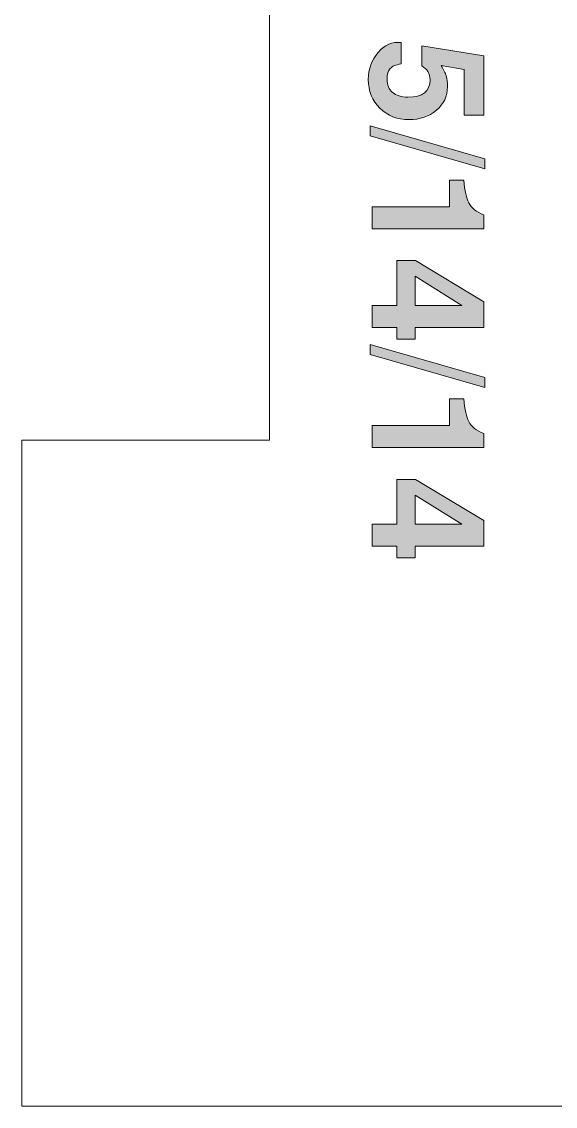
# Model space of a CAD drawing. Header units: inches. Extents: x 0.79 to 6.2, y -4.47 to -0.71.
# Drawn here: x 4.419 to 4.843, y -4.002 to -3.141 of the extents above; entities that cross this region are included whole.
import ezdxf

# ---------------------------------------------------------------- set-up
doc = ezdxf.new("R2010")
doc.units = ezdxf.units.IN
doc.header["$MEASUREMENT"] = 0
doc.layers.add('Layer 1', color=7, linetype='Continuous')

# ---------------------------------------------------------------- blocks, each defined once
blk = doc.blocks.new('block 49')
at = {"layer": 'Layer 1', "true_color": 0xed1f24}
h = blk.add_hatch(color=240, dxfattribs=at)
h.dxf.hatch_style = 2
edge = h.paths.add_edge_path()
edge.add_spline(control_points=[(4.72701, -3.21879), (4.71768, -3.21879), (4.70995, -3.21577), (4.70382, -3.20973), (4.6977, -3.20369), (4.69463, -3.19609), (4.69463, -3.18692), (4.69463, -3.17858), (4.69722, -3.17141), (4.70239, -3.16542), (4.70755, -3.15942), (4.71364, -3.15679), (4.72064, -3.15755), (4.72064, -3.15755), (4.72064, -3.17459), (4.72064, -3.17459), (4.71655, -3.17518), (4.71368, -3.17636), (4.71201, -3.17816), (4.71034, -3.17996), (4.70951, -3.18282), (4.70951, -3.18675), (4.70951, -3.19126), (4.71096, -3.19476), (4.71389, -3.19722), (4.7168, -3.19968), (4.72085, -3.20091), (4.72601, -3.20091), (4.73776, -3.20091), (4.74364, -3.19636), (4.74364, -3.18725), (4.74364, -3.18215), (4.74143, -3.17843), (4.73701, -3.17609), (4.73701, -3.17609), (4.73701, -3.16004), (4.73701, -3.16004), (4.73701, -3.16004), (4.78638, -3.16804), (4.78638, -3.16804), (4.78638, -3.16804), (4.78638, -3.21517), (4.78638, -3.21517), (4.78638, -3.21517), (4.77076, -3.21517), (4.77076, -3.21517), (4.77076, -3.21517), (4.77076, -3.17893), (4.77076, -3.17893), (4.77076, -3.17893), (4.7525, -3.17585), (4.7525, -3.17585), (4.7545, -3.1791), (4.75584, -3.18182), (4.75651, -3.18403), (4.75718, -3.18623), (4.75751, -3.18912), (4.75751, -3.1927), (4.75751, -3.20019), (4.75459, -3.20641), (4.74876, -3.21136), (4.74293, -3.21632), (4.73568, -3.21879), (4.72701, -3.21879)], knot_values=[0, 0, 0, 0, 1, 1, 1, 2, 2, 2, 3, 3, 3, 4, 4, 4, 5, 5, 5, 6, 6, 6, 7, 7, 7, 8, 8, 8, 9, 9, 9, 10, 10, 10, 11, 11, 11, 12, 12, 12, 13, 13, 13, 14, 14, 14, 15, 15, 15, 16, 16, 16, 17, 17, 17, 18, 18, 18, 19, 19, 19, 20, 20, 20, 21, 21, 21, 21], degree=3, periodic=1)
h = blk.add_hatch(color=240, dxfattribs=at)
h.dxf.hatch_style = 2
h.paths.add_polyline_path([(4.78714, -3.25779), (4.69601, -3.23154), (4.69601, -3.22361), (4.78714, -3.24986)])
h = blk.add_hatch(color=240, dxfattribs=at)
h.dxf.hatch_style = 2
edge = h.paths.add_edge_path()
edge.add_spline(control_points=[(4.69776, -3.30554), (4.69776, -3.30554), (4.69776, -3.28804), (4.69776, -3.28804), (4.69776, -3.28804), (4.75901, -3.28804), (4.75901, -3.28804), (4.75901, -3.28804), (4.75901, -3.26679), (4.75901, -3.26679), (4.75901, -3.26679), (4.77039, -3.26679), (4.77039, -3.26679), (4.77122, -3.27521), (4.77255, -3.28121), (4.77439, -3.28479), (4.77664, -3.28895), (4.78063, -3.29217), (4.78638, -3.29441), (4.78638, -3.29441), (4.78638, -3.30554), (4.78638, -3.30554), (4.78638, -3.30554), (4.69776, -3.30554), (4.69776, -3.30554)], knot_values=[0, 0, 0, 0, 1, 1, 1, 2, 2, 2, 3, 3, 3, 4, 4, 4, 5, 5, 5, 6, 6, 6, 7, 7, 7, 8, 8, 8, 8], degree=3, periodic=1)
h = blk.add_hatch(color=240, dxfattribs=at)
h.dxf.hatch_style = 2
h.paths.add_polyline_path([(4.71726, -3.39304), (4.71726, -3.38379), (4.69776, -3.38379), (4.69776, -3.36629), (4.71726, -3.36629), (4.71726, -3.33079), (4.73214, -3.33079), (4.78638, -3.36342), (4.78638, -3.38379), (4.73176, -3.38379), (4.73176, -3.39304)])
h.paths.add_polyline_path([(4.73176, -3.36629), (4.76885, -3.36629), (4.73176, -3.34325)])
h = blk.add_hatch(color=240, dxfattribs=at)
h.dxf.hatch_style = 2
h.paths.add_polyline_path([(4.78714, -3.43155), (4.69601, -3.40529), (4.69601, -3.39737), (4.78714, -3.42361)])
h = blk.add_hatch(color=240, dxfattribs=at)
h.dxf.hatch_style = 2
edge = h.paths.add_edge_path()
edge.add_spline(control_points=[(4.69776, -3.4793), (4.69776, -3.4793), (4.69776, -3.46179), (4.69776, -3.46179), (4.69776, -3.46179), (4.75901, -3.46179), (4.75901, -3.46179), (4.75901, -3.46179), (4.75901, -3.44054), (4.75901, -3.44054), (4.75901, -3.44054), (4.77039, -3.44054), (4.77039, -3.44054), (4.77122, -3.44896), (4.77255, -3.45496), (4.77439, -3.45854), (4.77664, -3.46271), (4.78063, -3.46592), (4.78638, -3.46817), (4.78638, -3.46817), (4.78638, -3.4793), (4.78638, -3.4793), (4.78638, -3.4793), (4.69776, -3.4793), (4.69776, -3.4793)], knot_values=[0, 0, 0, 0, 1, 1, 1, 2, 2, 2, 3, 3, 3, 4, 4, 4, 5, 5, 5, 6, 6, 6, 7, 7, 7, 8, 8, 8, 8], degree=3, periodic=1)
h = blk.add_hatch(color=240, dxfattribs=at)
h.dxf.hatch_style = 2
h.paths.add_polyline_path([(4.71726, -3.56679), (4.71726, -3.55754), (4.69776, -3.55754), (4.69776, -3.54004), (4.71726, -3.54004), (4.71726, -3.50454), (4.73214, -3.50454), (4.78638, -3.53717), (4.78638, -3.55754), (4.73176, -3.55754), (4.73176, -3.56679)])
h.paths.add_polyline_path([(4.73176, -3.54004), (4.76885, -3.54004), (4.73176, -3.51701)])
at = {"layer": 'Layer 1', "lineweight": 0}
for points in [[(4.78714, -3.25779), (4.69601, -3.23154), (4.69601, -3.22361), (4.78714, -3.24986), (4.78714, -3.25779)], [(4.71726, -3.39304), (4.71726, -3.38379), (4.69776, -3.38379), (4.69776, -3.36629), (4.71726, -3.36629), (4.71726, -3.33079), (4.73214, -3.33079), (4.78638, -3.36342), (4.78638, -3.38379), (4.73176, -3.38379), (4.73176, -3.39304), (4.71726, -3.39304)], [(4.73176, -3.36629), (4.76885, -3.36629), (4.73176, -3.34325), (4.73176, -3.36629)], [(4.78714, -3.43155), (4.69601, -3.40529), (4.69601, -3.39737), (4.78714, -3.42361), (4.78714, -3.43155)], [(4.71726, -3.56679), (4.71726, -3.55754), (4.69776, -3.55754), (4.69776, -3.54004), (4.71726, -3.54004), (4.71726, -3.50454), (4.73214, -3.50454), (4.78638, -3.53717), (4.78638, -3.55754), (4.73176, -3.55754), (4.73176, -3.56679), (4.71726, -3.56679)], [(4.73176, -3.54004), (4.76885, -3.54004), (4.73176, -3.51701), (4.73176, -3.54004)]]:
    blk.add_lwpolyline(points, dxfattribs=at)
for points, knots in [([(4.72701, -3.21879), (4.71768, -3.21879), (4.70995, -3.21577), (4.70382, -3.20973), (4.6977, -3.20369), (4.69463, -3.19609), (4.69463, -3.18692), (4.69463, -3.17858), (4.69722, -3.17141), (4.70239, -3.16542), (4.70755, -3.15942), (4.71364, -3.15679), (4.72064, -3.15755), (4.72064, -3.15755), (4.72064, -3.17459), (4.72064, -3.17459), (4.71655, -3.17518), (4.71368, -3.17636), (4.71201, -3.17816), (4.71034, -3.17996), (4.70951, -3.18282), (4.70951, -3.18675), (4.70951, -3.19126), (4.71096, -3.19476), (4.71389, -3.19722), (4.7168, -3.19968), (4.72085, -3.20091), (4.72601, -3.20091), (4.73776, -3.20091), (4.74364, -3.19636), (4.74364, -3.18725), (4.74364, -3.18215), (4.74143, -3.17843), (4.73701, -3.17609), (4.73701, -3.17609), (4.73701, -3.16004), (4.73701, -3.16004), (4.73701, -3.16004), (4.78638, -3.16804), (4.78638, -3.16804), (4.78638, -3.16804), (4.78638, -3.21517), (4.78638, -3.21517), (4.78638, -3.21517), (4.77076, -3.21517), (4.77076, -3.21517), (4.77076, -3.21517), (4.77076, -3.17893), (4.77076, -3.17893), (4.77076, -3.17893), (4.7525, -3.17585), (4.7525, -3.17585), (4.7545, -3.1791), (4.75584, -3.18182), (4.75651, -3.18403), (4.75718, -3.18623), (4.75751, -3.18912), (4.75751, -3.1927), (4.75751, -3.20019), (4.75459, -3.20641), (4.74876, -3.21136), (4.74293, -3.21632), (4.73568, -3.21879), (4.72701, -3.21879)], [0, 0, 0, 0, 1, 1, 1, 2, 2, 2, 3, 3, 3, 4, 4, 4, 5, 5, 5, 6, 6, 6, 7, 7, 7, 8, 8, 8, 9, 9, 9, 10, 10, 10, 11, 11, 11, 12, 12, 12, 13, 13, 13, 14, 14, 14, 15, 15, 15, 16, 16, 16, 17, 17, 17, 18, 18, 18, 19, 19, 19, 20, 20, 20, 21, 21, 21, 21]), ([(4.69776, -3.30554), (4.69776, -3.30554), (4.69776, -3.28804), (4.69776, -3.28804), (4.69776, -3.28804), (4.75901, -3.28804), (4.75901, -3.28804), (4.75901, -3.28804), (4.75901, -3.26679), (4.75901, -3.26679), (4.75901, -3.26679), (4.77039, -3.26679), (4.77039, -3.26679), (4.77122, -3.27521), (4.77255, -3.28121), (4.77439, -3.28479), (4.77664, -3.28895), (4.78063, -3.29217), (4.78638, -3.29441), (4.78638, -3.29441), (4.78638, -3.30554), (4.78638, -3.30554), (4.78638, -3.30554), (4.69776, -3.30554), (4.69776, -3.30554)], [0, 0, 0, 0, 1, 1, 1, 2, 2, 2, 3, 3, 3, 4, 4, 4, 5, 5, 5, 6, 6, 6, 7, 7, 7, 8, 8, 8, 8]), ([(4.69776, -3.4793), (4.69776, -3.4793), (4.69776, -3.46179), (4.69776, -3.46179), (4.69776, -3.46179), (4.75901, -3.46179), (4.75901, -3.46179), (4.75901, -3.46179), (4.75901, -3.44054), (4.75901, -3.44054), (4.75901, -3.44054), (4.77039, -3.44054), (4.77039, -3.44054), (4.77122, -3.44896), (4.77255, -3.45496), (4.77439, -3.45854), (4.77664, -3.46271), (4.78063, -3.46592), (4.78638, -3.46817), (4.78638, -3.46817), (4.78638, -3.4793), (4.78638, -3.4793), (4.78638, -3.4793), (4.69776, -3.4793), (4.69776, -3.4793)], [0, 0, 0, 0, 1, 1, 1, 2, 2, 2, 3, 3, 3, 4, 4, 4, 5, 5, 5, 6, 6, 6, 7, 7, 7, 8, 8, 8, 8])]:
    blk.add_open_spline(points, degree=3, knots=knots, dxfattribs=at)
blk = doc.blocks.new('block 2')
at = {"layer": 'Layer 1', "color": 7, "lineweight": 5, "true_color": 0xffffff}
for points in [[(4.61607, -3.47347), (4.61607, -2.95181)], [(4.41926, -4.0025), (4.41926, -3.47347)], [(4.61607, -3.47347), (4.41926, -3.47347)], [(4.41926, -4.0025), (4.94843, -4.0025)]]:
    blk.add_lwpolyline(points, dxfattribs=at)
at = {"layer": 'Layer 1'}
blk.add_blockref('block 49', (0, 0), dxfattribs=at)

msp = doc.modelspace()

# ---------------------------------------------------------------- block references
at = {"layer": 'Layer 1'}
msp.add_blockref('block 2', (0, 0), dxfattribs=at)

doc.saveas('drawing.dxf')
